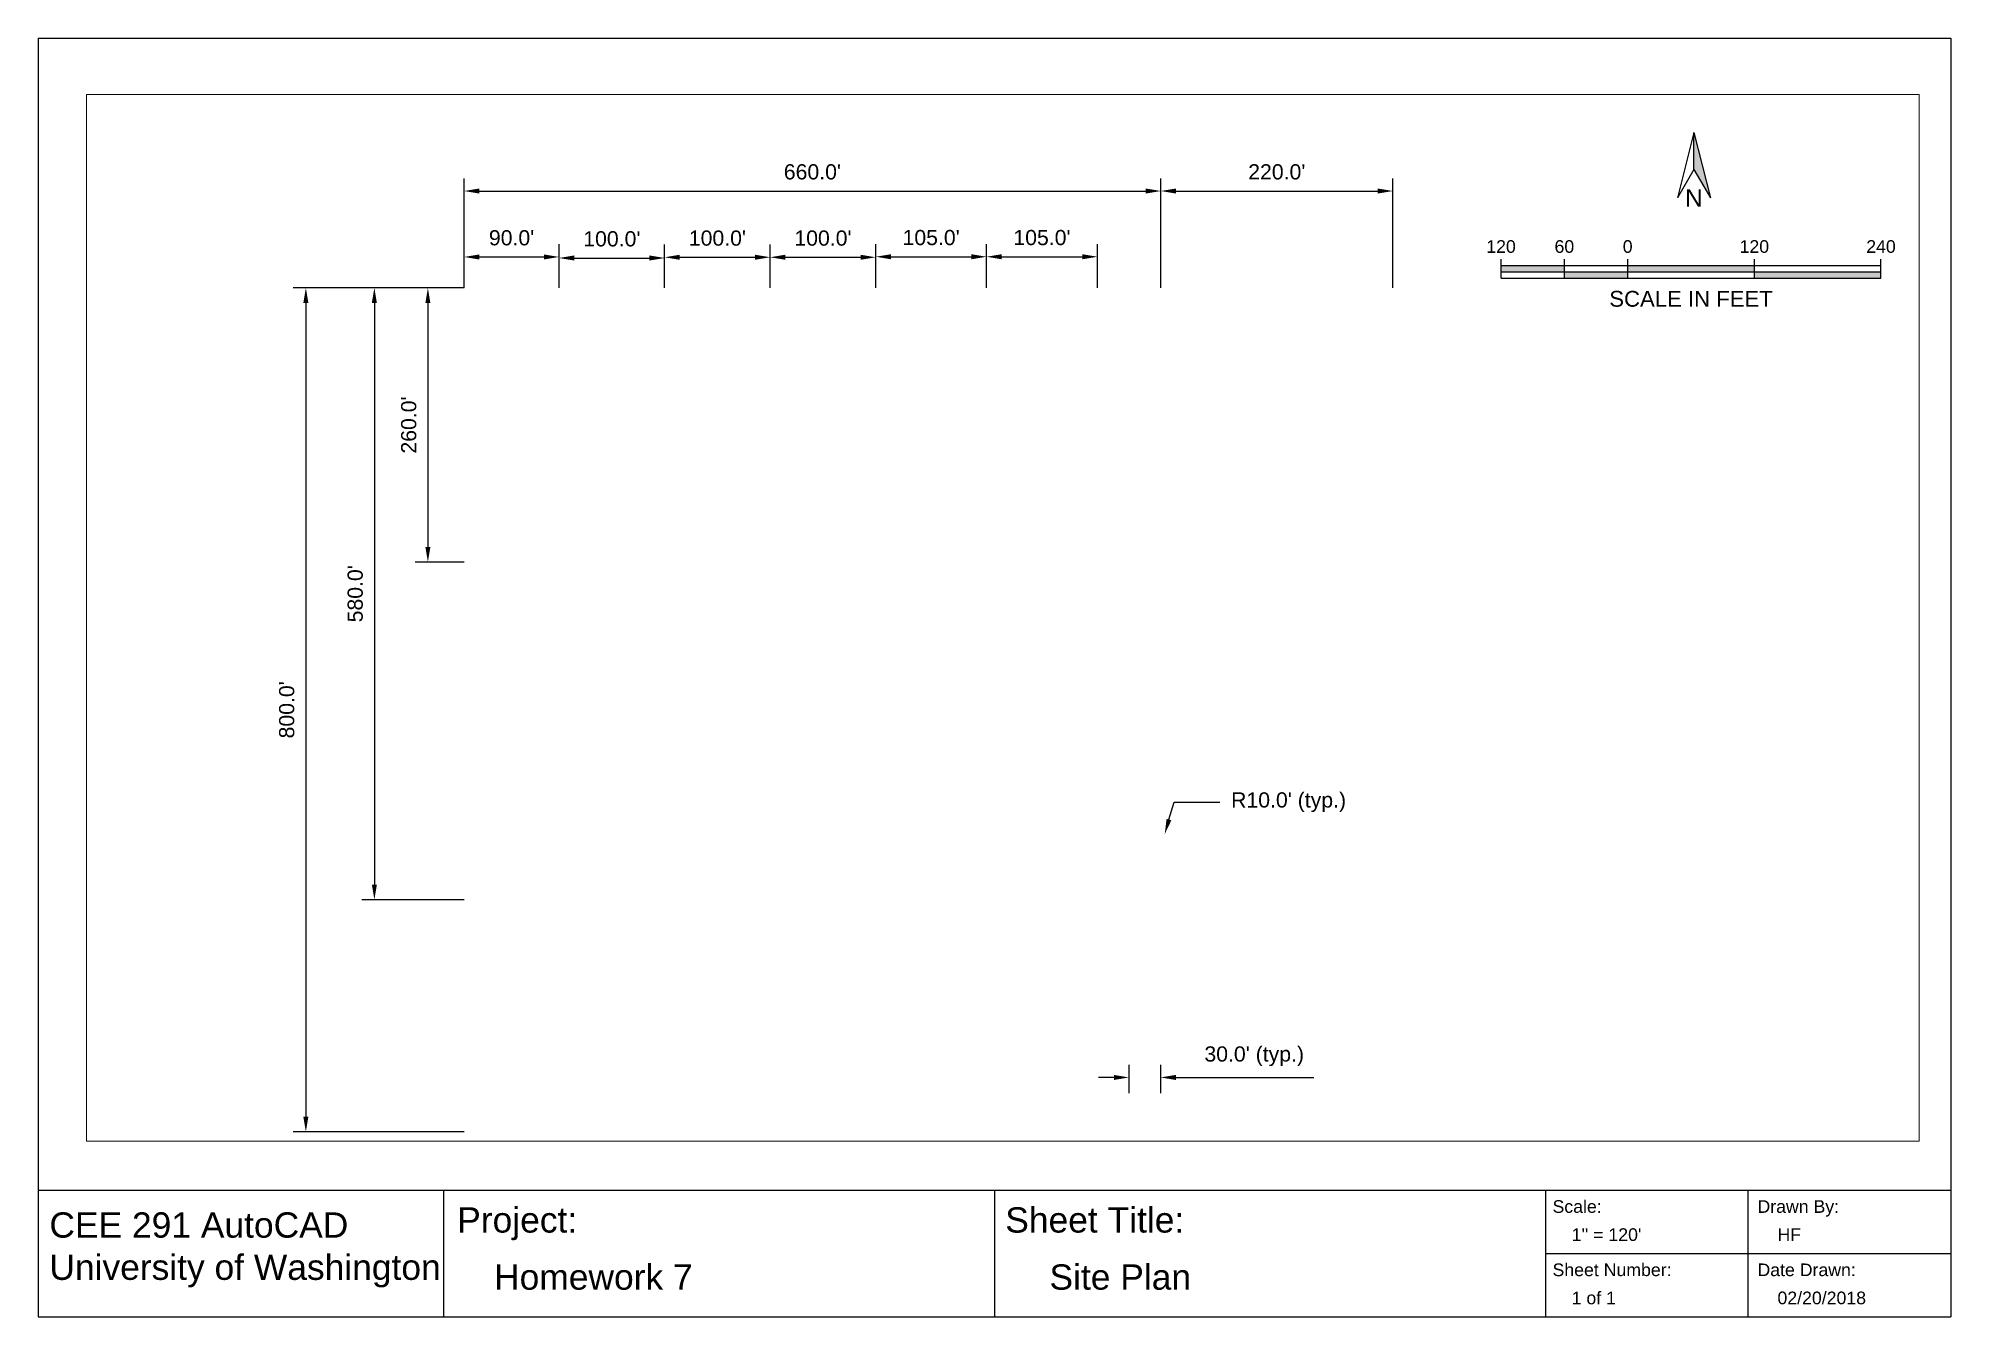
# Paper-space layout 'Layout1' of a CAD drawing. Header units: feet. Extents: x 0.8 to 15.9, y 0.2 to 10.3.
# The model-space entities are those that its viewports show. They can reach past a viewport. Long polylines and large blocks are cut down to what shows.
import ezdxf
from ezdxf import colors
from ezdxf.entities.mleader import LeaderData, LeaderLine
from ezdxf.enums import TextEntityAlignment as Align
from ezdxf.math import Vec2, Vec3

# ---------------------------------------------------------------- set-up
doc = ezdxf.new("R2010")
doc.units = ezdxf.units.FT
doc.header["$LTSCALE"] = 0.5
doc.header["$MEASUREMENT"] = 0
for name, color, linetype in [('Dimension', 7, 'Continuous'), ('North Arrow', 7, 'Continuous'), ('TITLEBLOCK', 7, 'Continuous')]:
    doc.layers.add(name, color=color, linetype=linetype)
doc.styles.get("Standard").update_dxf_attribs({"font": 'Arial.ttf'})
doc.dimstyles.new('Annotative', dxfattribs={"dimscale": 0, "dimtxt": 0.12, "dimasz": 0.12, "dimexe": 0.1, "dimexo": 0, "dimgap": 0.09, "dimtad": 2, "dimdec": 1, "dimzin": 0, "dimdsep": 46, "dimtxsty": 'Standard', "dimcen": 0, "dimadec": 0, "dimazin": 0, "dimtfac": 1, "dimtdec": 1, "dimtofl": 0, "dimtmove": 0, "dimatfit": 3, "dimfxl": 1, "dimtolj": 1, "dimtzin": 0, "dimarcsym": 0})

# ---------------------------------------------------------------- blocks, each defined once
blk = doc.blocks.new('Scale Bar')
at = {"color": 7}
for p, q in [((-1.5, 0), (-1.5, 0.15)), ((-1.5, 0.1), (1.5, 0.1)), ((-1.5, 0.05), (1.5, 0.05)), ((-1.5, 0), (1.5, 0)), ((-1, 0), (-1, 0.15)), ((-0.5, 0), (-0.5, 0.15)), ((0.5, 0), (0.5, 0.15)), ((1.5, 0), (1.5, 0.15))]:
    blk.add_line(p, q, dxfattribs=at)
for points in [[(-1.5, 0.05), (-1.5, 0.1), (-1, 0.05), (-1, 0.1)], [(-1, 0), (-1, 0.05), (-0.5, 0), (-0.5, 0.05)], [(-0.5, 0.05), (-0.5, 0.1), (0.5, 0.05), (0.5, 0.1)], [(0.5, 0), (0.5, 0.05), (1.5, 0), (1.5, 0.05)]]:
    blk.add_solid(points)
for s, height, p in [('120', 0.1, (-1.5, 0.25)), ('60', 0.1, (-1, 0.25)), ('0', 0.1, (-0.5, 0.25)), ('120', 0.1, (0.5, 0.25)), ('240', 0.1, (1.5, 0.25)), ('SCALE IN FEET', 0.125, (0, -0.163))]:
    blk.add_text(s, height=height, dxfattribs=at).set_placement(p, align=Align.MIDDLE)
blk = doc.blocks.new('North Arrow')
h = blk.add_hatch(color=256)
h.dxf.hatch_style = 1
h.paths.add_polyline_path([(0, 0.325), (0.188, 0), (0, 0.75)])
for p, q in [((0, 0.75), (-0.188, 0)), ((0, 0.75), (0.188, 0)), ((0, 0.325), (0, 0.75)), ((0, 0.325), (-0.188, 0)), ((0, 0.325), (0.188, 0))]:
    blk.add_line(p, q)
at = {"insert": (0, 0), "char_height": 0.2, "attachment_point": 5}
blk.add_mtext_dynamic_manual_height_columns('N', width=0.29091, gutter_width=1, heights=[0], dxfattribs=at)
blk = doc.blocks.new('Blocks')
blk.add_blockref('North Arrow', (11.198, 7.33))
at = {"xscale": 1.447704147377332, "yscale": 1.447704147377332, "zscale": 1.447704147377332}
blk.add_blockref('Scale Bar', (11.165, 6.413), dxfattribs=at)
blk = doc.blocks.new('*D5')
at = {"layer": 'Dimension', "color": 0, "lineweight": -2, "transparency": 16777216}
for p, q in [((622.6, 2867), (622.6, 2908.3)), ((712.6, 2867), (712.6, 2908.3)), ((637, 2896.3), (698.2, 2896.3))]:
    blk.add_line(p, q, dxfattribs=at)
at = {"layer": 'Dimension', "color": 0, "transparency": 16777216}
for points in [[(637, 2898.7), (637, 2893.9), (622.6, 2896.3)], [(698.2, 2898.7), (698.2, 2893.9), (712.6, 2896.3)]]:
    blk.add_solid(points, dxfattribs=at)
at = {"layer": 'Dimension', "color": 0, "transparency": 16777216, "insert": (667.6, 2914.4), "char_height": 14.4, "attachment_point": 5}
blk.add_mtext("\\A1;90.0'", dxfattribs=at)
blk = doc.blocks.new('*D6')
at = {"layer": 'Dimension', "color": 0, "lineweight": -2, "transparency": 16777216}
for p, q in [((712.6, 2867), (712.6, 2907.3)), ((812.6, 2867), (812.6, 2907.3)), ((727, 2895.3), (798.2, 2895.3))]:
    blk.add_line(p, q, dxfattribs=at)
at = {"layer": 'Dimension', "color": 0, "transparency": 16777216}
for points in [[(727, 2897.7), (727, 2892.9), (712.6, 2895.3)], [(798.2, 2897.7), (798.2, 2892.9), (812.6, 2895.3)]]:
    blk.add_solid(points, dxfattribs=at)
at = {"layer": 'Dimension', "color": 0, "transparency": 16777216, "insert": (762.6, 2913.4), "char_height": 14.4, "attachment_point": 5}
blk.add_mtext("\\A1;100.0'", dxfattribs=at)
blk = doc.blocks.new('*D7')
at = {"layer": 'Dimension', "color": 0, "lineweight": -2, "transparency": 16777216}
for p, q in [((812.6, 2867), (812.6, 2908)), ((912.6, 2867), (912.6, 2908)), ((827, 2896), (898.2, 2896))]:
    blk.add_line(p, q, dxfattribs=at)
at = {"layer": 'Dimension', "color": 0, "transparency": 16777216}
for points in [[(827, 2898.4), (827, 2893.6), (812.6, 2896)], [(898.2, 2898.4), (898.2, 2893.6), (912.6, 2896)]]:
    blk.add_solid(points, dxfattribs=at)
at = {"layer": 'Dimension', "color": 0, "transparency": 16777216, "insert": (862.6, 2914.1), "char_height": 14.4, "attachment_point": 5}
blk.add_mtext("\\A1;100.0'", dxfattribs=at)
blk = doc.blocks.new('*D8')
at = {"layer": 'Dimension', "color": 0, "lineweight": -2, "transparency": 16777216}
for p, q in [((912.6, 2867), (912.6, 2908)), ((1012.6, 2867), (1012.6, 2908)), ((927, 2896), (998.2, 2896))]:
    blk.add_line(p, q, dxfattribs=at)
at = {"layer": 'Dimension', "color": 0, "transparency": 16777216}
for points in [[(927, 2898.4), (927, 2893.6), (912.6, 2896)], [(998.2, 2898.4), (998.2, 2893.6), (1012.6, 2896)]]:
    blk.add_solid(points, dxfattribs=at)
at = {"layer": 'Dimension', "color": 0, "transparency": 16777216, "insert": (962.6, 2914.1), "char_height": 14.4, "attachment_point": 5}
blk.add_mtext("\\A1;100.0'", dxfattribs=at)
blk = doc.blocks.new('*D9')
at = {"layer": 'Dimension', "color": 0, "lineweight": -2, "transparency": 16777216}
for p, q in [((1012.6, 2867), (1012.6, 2908.5)), ((1117.6, 2867), (1117.6, 2908.5)), ((1027, 2896.5), (1103.2, 2896.5))]:
    blk.add_line(p, q, dxfattribs=at)
at = {"layer": 'Dimension', "color": 0, "transparency": 16777216}
for points in [[(1027, 2898.9), (1027, 2894.1), (1012.6, 2896.5)], [(1103.2, 2898.9), (1103.2, 2894.1), (1117.6, 2896.5)]]:
    blk.add_solid(points, dxfattribs=at)
at = {"layer": 'Dimension', "color": 0, "transparency": 16777216, "insert": (1065.1, 2914.6), "char_height": 14.4, "attachment_point": 5}
blk.add_mtext("\\A1;105.0'", dxfattribs=at)
blk = doc.blocks.new('*D10')
at = {"layer": 'Dimension', "color": 0, "lineweight": -2, "transparency": 16777216}
for p, q in [((1117.6, 2867), (1117.6, 2908.5)), ((1222.6, 2867), (1222.6, 2908.5)), ((1132, 2896.5), (1208.2, 2896.5))]:
    blk.add_line(p, q, dxfattribs=at)
at = {"layer": 'Dimension', "color": 0, "transparency": 16777216}
for points in [[(1132, 2898.9), (1132, 2894.1), (1117.6, 2896.5)], [(1208.2, 2898.9), (1208.2, 2894.1), (1222.6, 2896.5)]]:
    blk.add_solid(points, dxfattribs=at)
at = {"layer": 'Dimension', "color": 0, "transparency": 16777216, "insert": (1170.1, 2914.6), "char_height": 14.4, "attachment_point": 5}
blk.add_mtext("\\A1;105.0'", dxfattribs=at)
blk = doc.blocks.new('*D11')
at = {"layer": 'Dimension', "color": 0, "lineweight": -2, "transparency": 16777216}
for p, q in [((622.6, 2867), (576.3, 2867)), ((588.3, 2852.6), (588.3, 2621.4)), ((622.6, 2607), (576.3, 2607))]:
    blk.add_line(p, q, dxfattribs=at)
at = {"layer": 'Dimension', "color": 0, "transparency": 16777216}
for points in [[(585.9, 2852.6), (590.7, 2852.6), (588.3, 2867)], [(585.9, 2621.4), (590.7, 2621.4), (588.3, 2607)]]:
    blk.add_solid(points, dxfattribs=at)
at = {"layer": 'Dimension', "color": 0, "transparency": 16777216, "insert": (570.2, 2737), "char_height": 14.4, "attachment_point": 5, "rotation": 90}
blk.add_mtext("\\A1;260.0'", dxfattribs=at)
blk = doc.blocks.new('*D12')
at = {"layer": 'Dimension', "color": 0, "lineweight": -2, "transparency": 16777216}
for p, q in [((622.6, 2867), (525.6, 2867)), ((537.6, 2852.6), (537.6, 2301.4)), ((622.6, 2287), (525.6, 2287))]:
    blk.add_line(p, q, dxfattribs=at)
at = {"layer": 'Dimension', "color": 0, "transparency": 16777216}
for points in [[(535.2, 2852.6), (540, 2852.6), (537.6, 2867)], [(535.2, 2301.4), (540, 2301.4), (537.6, 2287)]]:
    blk.add_solid(points, dxfattribs=at)
at = {"layer": 'Dimension', "color": 0, "transparency": 16777216, "insert": (519.5, 2577), "char_height": 14.4, "attachment_point": 5, "rotation": 90}
blk.add_mtext("\\A1;580.0'", dxfattribs=at)
blk = doc.blocks.new('*D13')
at = {"layer": 'Dimension', "color": 0, "lineweight": -2, "transparency": 16777216}
for p, q in [((622.6, 2867), (460.7, 2867)), ((472.7, 2852.6), (472.7, 2081.4)), ((622.6, 2067), (460.7, 2067))]:
    blk.add_line(p, q, dxfattribs=at)
at = {"layer": 'Dimension', "color": 0, "transparency": 16777216}
for points in [[(470.3, 2852.6), (475.1, 2852.6), (472.7, 2867)], [(470.3, 2081.4), (475.1, 2081.4), (472.7, 2067)]]:
    blk.add_solid(points, dxfattribs=at)
at = {"layer": 'Dimension', "color": 0, "transparency": 16777216, "insert": (454.6, 2467), "char_height": 14.4, "attachment_point": 5, "rotation": 90}
blk.add_mtext("\\A1;800.0'", dxfattribs=at)
blk = doc.blocks.new('*D14')
at = {"layer": 'Dimension', "color": 0, "lineweight": -2, "transparency": 16777216}
for p, q in [((622.6, 2867), (622.6, 2970.8)), ((637, 2958.8), (1268.2, 2958.8)), ((1282.6, 2867), (1282.6, 2970.8))]:
    blk.add_line(p, q, dxfattribs=at)
at = {"layer": 'Dimension', "color": 0, "transparency": 16777216}
for points in [[(637, 2961.2), (637, 2956.4), (622.6, 2958.8)], [(1268.2, 2961.2), (1268.2, 2956.4), (1282.6, 2958.8)]]:
    blk.add_solid(points, dxfattribs=at)
at = {"layer": 'Dimension', "color": 0, "transparency": 16777216, "insert": (952.6, 2976.9), "char_height": 14.4, "attachment_point": 5}
blk.add_mtext("\\A1;660.0'", dxfattribs=at)
blk = doc.blocks.new('*D15')
at = {"layer": 'Dimension', "color": 0, "lineweight": -2, "transparency": 16777216}
for p, q in [((1282.6, 2867), (1282.6, 2970.8)), ((1297, 2958.8), (1488.2, 2958.8)), ((1502.6, 2867), (1502.6, 2970.8))]:
    blk.add_line(p, q, dxfattribs=at)
at = {"layer": 'Dimension', "color": 0, "transparency": 16777216}
for points in [[(1297, 2961.2), (1297, 2956.4), (1282.6, 2958.8)], [(1488.2, 2961.2), (1488.2, 2956.4), (1502.6, 2958.8)]]:
    blk.add_solid(points, dxfattribs=at)
at = {"layer": 'Dimension', "color": 0, "transparency": 16777216, "insert": (1392.6, 2976.9), "char_height": 14.4, "attachment_point": 5}
blk.add_mtext("\\A1;220.0'", dxfattribs=at)
blk = doc.blocks.new('*D21')
at = {"layer": 'Dimension', "color": 0, "lineweight": -2, "transparency": 16777216}
for p, q in [((1252.6, 2103.6), (1252.6, 2130.5)), ((1282.6, 2103.6), (1282.6, 2130.5)), ((1238.2, 2118.5), (1223.8, 2118.5)), ((1297, 2118.5), (1427.7, 2118.5))]:
    blk.add_line(p, q, dxfattribs=at)
at = {"layer": 'Dimension', "color": 0, "transparency": 16777216}
for points in [[(1238.2, 2120.9), (1238.2, 2116.1), (1252.6, 2118.5)], [(1297, 2120.9), (1297, 2116.1), (1282.6, 2118.5)]]:
    blk.add_solid(points, dxfattribs=at)
at = {"layer": 'Dimension', "color": 0, "transparency": 16777216, "insert": (1371.2, 2138.6), "char_height": 14.4, "attachment_point": 5}
blk.add_mtext("\\A1;30.0' (typ.)", dxfattribs=at)

msp = doc.modelspace()

# ---------------------------------------------------------------- dimensions: what is measured, and where the dimension line sits
at = {"layer": 'Dimension'}
for base, p1, p2, picture, middle in [((1282.6, 2958.76), (622.6, 2867), (1282.6, 2867), '*D14', (952.6, 2976.86)), ((1502.6, 2958.79), (1282.6, 2867), (1502.6, 2867), '*D15', (1392.6, 2976.89)), ((712.6, 2896.33), (622.6, 2867), (712.6, 2867), '*D5', (667.6, 2914.43)), ((812.6, 2895.29), (712.6, 2867), (812.6, 2867), '*D6', (762.6, 2913.39)), ((912.6, 2895.99), (812.6, 2867), (912.6, 2867), '*D7', (862.6, 2914.08)), ((1012.6, 2895.99), (912.6, 2867), (1012.6, 2867), '*D8', (962.6, 2914.08)), ((1117.6, 2896.52), (1012.6, 2867), (1117.6, 2867), '*D9', (1065.1, 2914.62)), ((1222.6, 2896.52), (1117.6, 2867), (1222.6, 2867), '*D10', (1170.1, 2914.62))]:
    dim = msp.add_linear_dim(base=base, p1=p1, p2=p2, dimstyle='Annotative', override={"dimpost": "'"}, dxfattribs=at)
    dim.commit()
    dim.dimension.update_dxf_attribs({"geometry": picture, "text_midpoint": middle})
for base, p2, picture, middle in [((472.69, 2067), (622.6, 2067), '*D13', (454.59, 2467)), ((537.56, 2287), (622.6, 2287), '*D12', (519.46, 2577)), ((588.29, 2607), (622.6, 2607), '*D11', (570.19, 2737))]:
    dim = msp.add_linear_dim(base=base, p1=(622.6, 2867), p2=p2, angle=90, dimstyle='Annotative', override={"dimpost": "'"}, dxfattribs=at)
    dim.commit()
    dim.dimension.update_dxf_attribs({"geometry": picture, "text_midpoint": middle})
dim = msp.add_linear_dim(base=(1252.6, 2118.53), p1=(1282.6, 2103.64), p2=(1252.6, 2103.64), text='<> (typ.)', dimstyle='Annotative', override={"dimpost": "'"}, dxfattribs=at)
dim.commit()
dim.dimension.update_dxf_attribs({"geometry": '*D21', "text_midpoint": (1371.21, 2118.53), "dimtype": 160})

# ---------------------------------------------------------------- leaders
ml = msp.add_multileader_mtext('Standard')
ml.set_content("R10.0' (typ.)", color=256)
ml.set_leader_properties()
ml.build(insert=Vec2(0, 0))
ml.multileader.update_dxf_attribs({"dogleg_length": 0.36, "arrow_head_size": 14.4, "scale": 120})
ctx = ml.context
ctx.base_point, ctx.scale, ctx.char_height, ctx.arrow_head_size, ctx.landing_gap_size, ctx.plane_origin = Vec3(1338.5, 2379.52), 120, 14.4, 14.4, 10.8, Vec3(1286.41, 2349.14)
notes = []
notes.append((ctx, [(0, (1, 1, 0), (1295.3, 2379.52), (1, 0), 43.2, [(0, [(1286.41, 2349.14)], 0, [])])]))
ctx.mtext.insert, ctx.mtext.flow_direction = Vec3(1349.3, 2388.79), 5
for ctx, leaders in notes:
    for number, flags, end, landing, length, lines in leaders:
        leader = LeaderData()
        leader.index, (leader.has_last_leader_line, leader.has_dogleg_vector, leader.attachment_direction) = number, flags
        leader.last_leader_point, leader.dogleg_vector, leader.dogleg_length = Vec3(end), Vec3(landing), length
        for number, points, colour, breaks in lines:
            line = LeaderLine()
            line.index, line.vertices, line.color, line.breaks = number, Vec3.list(points), colors.encode_raw_color(colour), breaks
            leader.lines.append(line)
        ctx.leaders.append(leader)

psp = doc.layouts.get("Layout1")

# ---------------------------------------------------------------- linework, layer by layer
at = {"layer": 'TITLEBLOCK'}
for p, q in [((0.79, 10.327), (15.89, 10.327)), ((0.79, 10.327), (0.79, 0.227)), ((15.89, 10.327), (15.89, 0.227)), ((0.79, 1.227), (15.89, 1.227)), ((3.99, 1.227), (3.99, 0.227)), ((8.34, 1.227), (8.34, 0.227)), ((12.69, 1.227), (12.69, 0.227)), ((14.29, 0.227), (14.29, 1.227)), ((12.69, 0.727), (15.89, 0.727)), ((0.79, 0.227), (15.89, 0.227))]:
    psp.add_line(p, q, dxfattribs=at)

# ---------------------------------------------------------------- block references
at = {"layer": 'North Arrow', "xscale": 0.6907517464529934, "yscale": 0.6907517464529934, "zscale": 0.6907517464529934}
psp.add_blockref('Blocks', (6.127, 4.002), dxfattribs=at)

# ---------------------------------------------------------------- texts
at = {"layer": 'TITLEBLOCK', "attachment_point": 1}
for s, width, insert, char_height in [('Project:', 2.02658, (4.098, 1.092), 0.2), ('Sheet Title:', 2.02658, (8.425, 1.092), 0.2), ('Scale:', 2.02658, (12.746, 1.148), 0.1), ('Drawn By:', 2.02658, (14.364, 1.148), 0.1), ('CEE 291 AutoCAD\\PUniversity of Washington', 3.18504, (0.878, 1.052), 0.2), ("1'' = 120'", 2.02658, (12.897, 0.926), 0.1), ('HF', 2.02658, (14.522, 0.926), 0.1), ('Homework 7', 3.91907, (4.389, 0.641), 0.2), ('Site Plan', 3.91907, (8.774, 0.641), 0.2), ('Sheet Number:', 2.02658, (12.746, 0.648), 0.1), ('Date Drawn:', 2.02658, (14.364, 0.648), 0.1), ('1 of 1', 2.02658, (12.897, 0.426), 0.1), ('02/20/2018', 2.02658, (14.522, 0.426), 0.1)]:
    psp.add_mtext_dynamic_manual_height_columns(s, width=width, gutter_width=1, heights=[0], dxfattribs=dict(at, insert=insert, char_height=char_height))

# ---------------------------------------------------------------- viewports
at = {"layer": '0', "view_target_point": (1085.042, 2616.907)}
psp.add_viewport(center=(8.406, 5.748), size=(14.469, 8.26666), view_center_point=(48.012, -62.752), view_height=991.99892, dxfattribs=at)

doc.saveas('drawing.dxf')
